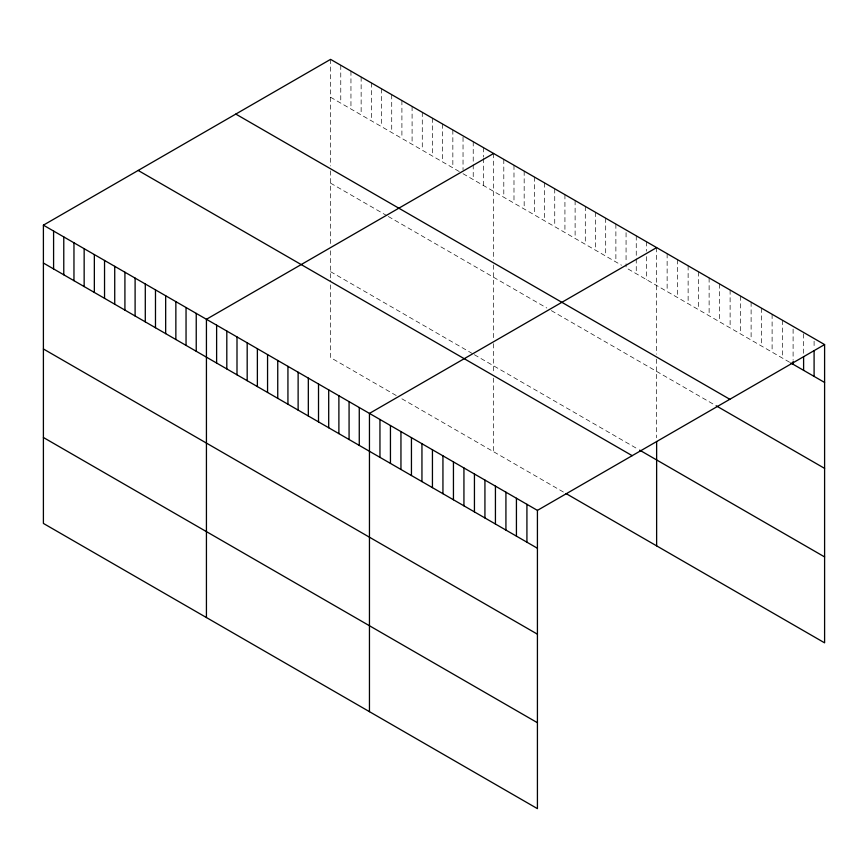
<?xml version="1.0" encoding="UTF-8"?>
<svg xmlns="http://www.w3.org/2000/svg" width="868" height="868" viewBox="0 0 868 868"><rect width="100%" height="100%" fill="white"/><g stroke="black" fill="none" stroke-linecap="round" stroke-linejoin="round"><path stroke-width="0.65" stroke-dasharray="4.34 3.25" d="M330.578 59.36L330.578 165.972M330.578 97.238L459.639 171.756M463.035 173.708L621.531 265.217M789.609 362.249L626.067 267.832L626.067 263.774M330.578 183.159L387.182 215.85M388.321 216.501L546.818 308.01M551.343 310.625L714.95 405.085M330.578 271.695L473.223 354.046M474.362 354.708L638.522 449.483M396.242 395.526L330.578 357.616L330.578 280.288M401.906 398.803L563.799 492.264M814.097 341.222L814.097 347.992M803.605 333.811L803.605 355.457M793.102 329.102L793.102 360.22M782.61 320.335L782.61 358.213M772.108 314.27L772.108 352.148M761.616 308.216L761.616 346.093M751.113 302.151L751.113 340.028M740.621 296.096L740.621 333.974M730.118 290.031L730.118 327.909M719.615 283.966L719.615 321.844M709.123 277.912L709.123 315.789M698.621 271.847L698.621 309.724M688.129 265.782L688.129 303.67M677.626 259.727L677.626 297.605M667.134 253.662L667.134 291.539M656.631 247.608L656.631 354.22M656.631 359.135L656.631 437.808M646.443 241.716L646.443 251.188M646.443 256.602L646.443 279.604M636.255 235.836L636.255 257.481M636.255 258.838L636.255 273.713M626.067 232.657L626.067 262.418M615.879 224.074L615.879 261.952M605.69 218.194L605.69 256.071M595.502 212.313L595.502 250.19M585.303 206.421L585.303 244.299M575.115 200.541L575.115 238.418M564.927 194.66L564.927 232.537M554.739 188.779L554.739 226.656M544.551 182.898L544.551 220.776M534.362 177.007L534.362 214.895M524.174 171.126L524.174 209.004M513.986 165.245L513.986 203.123M503.798 159.365L503.798 197.242M493.61 153.484L493.61 260.096M493.61 265.011L493.61 339.996M493.61 343.685L493.61 373.186M493.61 378.09L493.61 451.74M483.411 147.603L483.411 157.065M483.411 158.421L483.411 185.481M473.223 141.712L473.223 163.358M473.223 164.714L473.223 179.589M463.035 137.187L463.035 169.651M452.846 129.95L452.846 167.828M442.658 124.07L442.658 161.947M432.47 118.189L432.47 156.066M422.282 112.297L422.282 150.186M412.094 106.417L412.094 144.294M401.906 100.536L401.906 138.413M391.718 94.655L391.718 132.533M381.519 88.775L381.519 126.652M371.33 82.894L371.33 120.771M361.142 77.002L361.142 114.88M350.954 71.122L350.954 108.999M340.766 65.241L340.766 103.118M330.578 170.887L330.578 244.646M330.578 250.787L330.578 279.062"/><path stroke-width="1.3" d="M43.4 225.159L537.422 510.384L537.422 808.64L43.4 523.426L43.4 225.159L330.578 59.36L824.6 344.574L824.6 642.841L566.066 493.577M493.61 153.484L206.432 319.283L206.432 617.539M656.631 247.608L369.453 413.407L369.453 711.662M537.422 510.384L824.6 344.574M790.77 362.933L824.6 382.462M235.814 114.077L729.836 399.291M716.122 405.757L824.6 468.384M639.651 450.134L824.6 556.92M138.164 170.443L632.186 455.667M43.4 263.037L537.422 548.261M43.4 348.969L537.422 634.183M43.4 437.494L537.422 722.718M814.097 350.694L814.097 376.397M803.605 356.802L803.605 370.332M793.102 361.565L793.102 364.278M656.631 441.497L656.631 545.864M526.919 504.319L526.919 542.196M516.427 498.254L516.427 536.131M505.925 492.199L505.925 530.077M495.433 486.134L495.433 524.012M484.93 480.08L484.93 517.957M474.438 474.015L474.438 511.892M463.935 467.95L463.935 505.827M453.443 461.895L453.443 499.773M442.94 455.83L442.94 493.708M432.438 449.765L432.438 487.653M421.946 443.711L421.946 481.588M411.443 437.646L411.443 475.523M400.951 431.591L400.951 469.469M390.448 425.526L390.448 463.404M379.956 419.461L379.956 457.338M359.265 407.526L359.265 445.403M349.077 401.634L349.077 439.523M338.889 395.754L338.889 433.631M328.701 389.873L328.701 427.75M318.513 383.992L318.513 421.87M308.324 378.112L308.324 415.989M298.125 372.231L298.125 410.108M287.937 366.339L287.937 404.217M277.749 360.459L277.749 398.336M267.561 354.578L267.561 392.455M257.373 348.697L257.373 386.575M247.185 342.817L247.185 380.694M236.997 336.925L236.997 374.813M226.808 331.044L226.808 368.922M216.62 325.164L216.62 363.041M196.233 313.402L196.233 351.28M186.045 307.522L186.045 345.399M175.857 301.63L175.857 339.507M165.669 295.749L165.669 333.627M155.481 289.869L155.481 327.746M145.292 283.988L145.292 321.865M135.104 278.107L135.104 315.985M124.916 272.216L124.916 310.093M114.728 266.335L114.728 304.212M104.54 260.454L104.54 298.332M94.341 254.574L94.341 292.451M84.153 248.693L84.153 286.57M73.964 242.812L73.964 280.689M63.776 236.921L63.776 274.798M53.588 231.04L53.588 268.917"/></g></svg>
